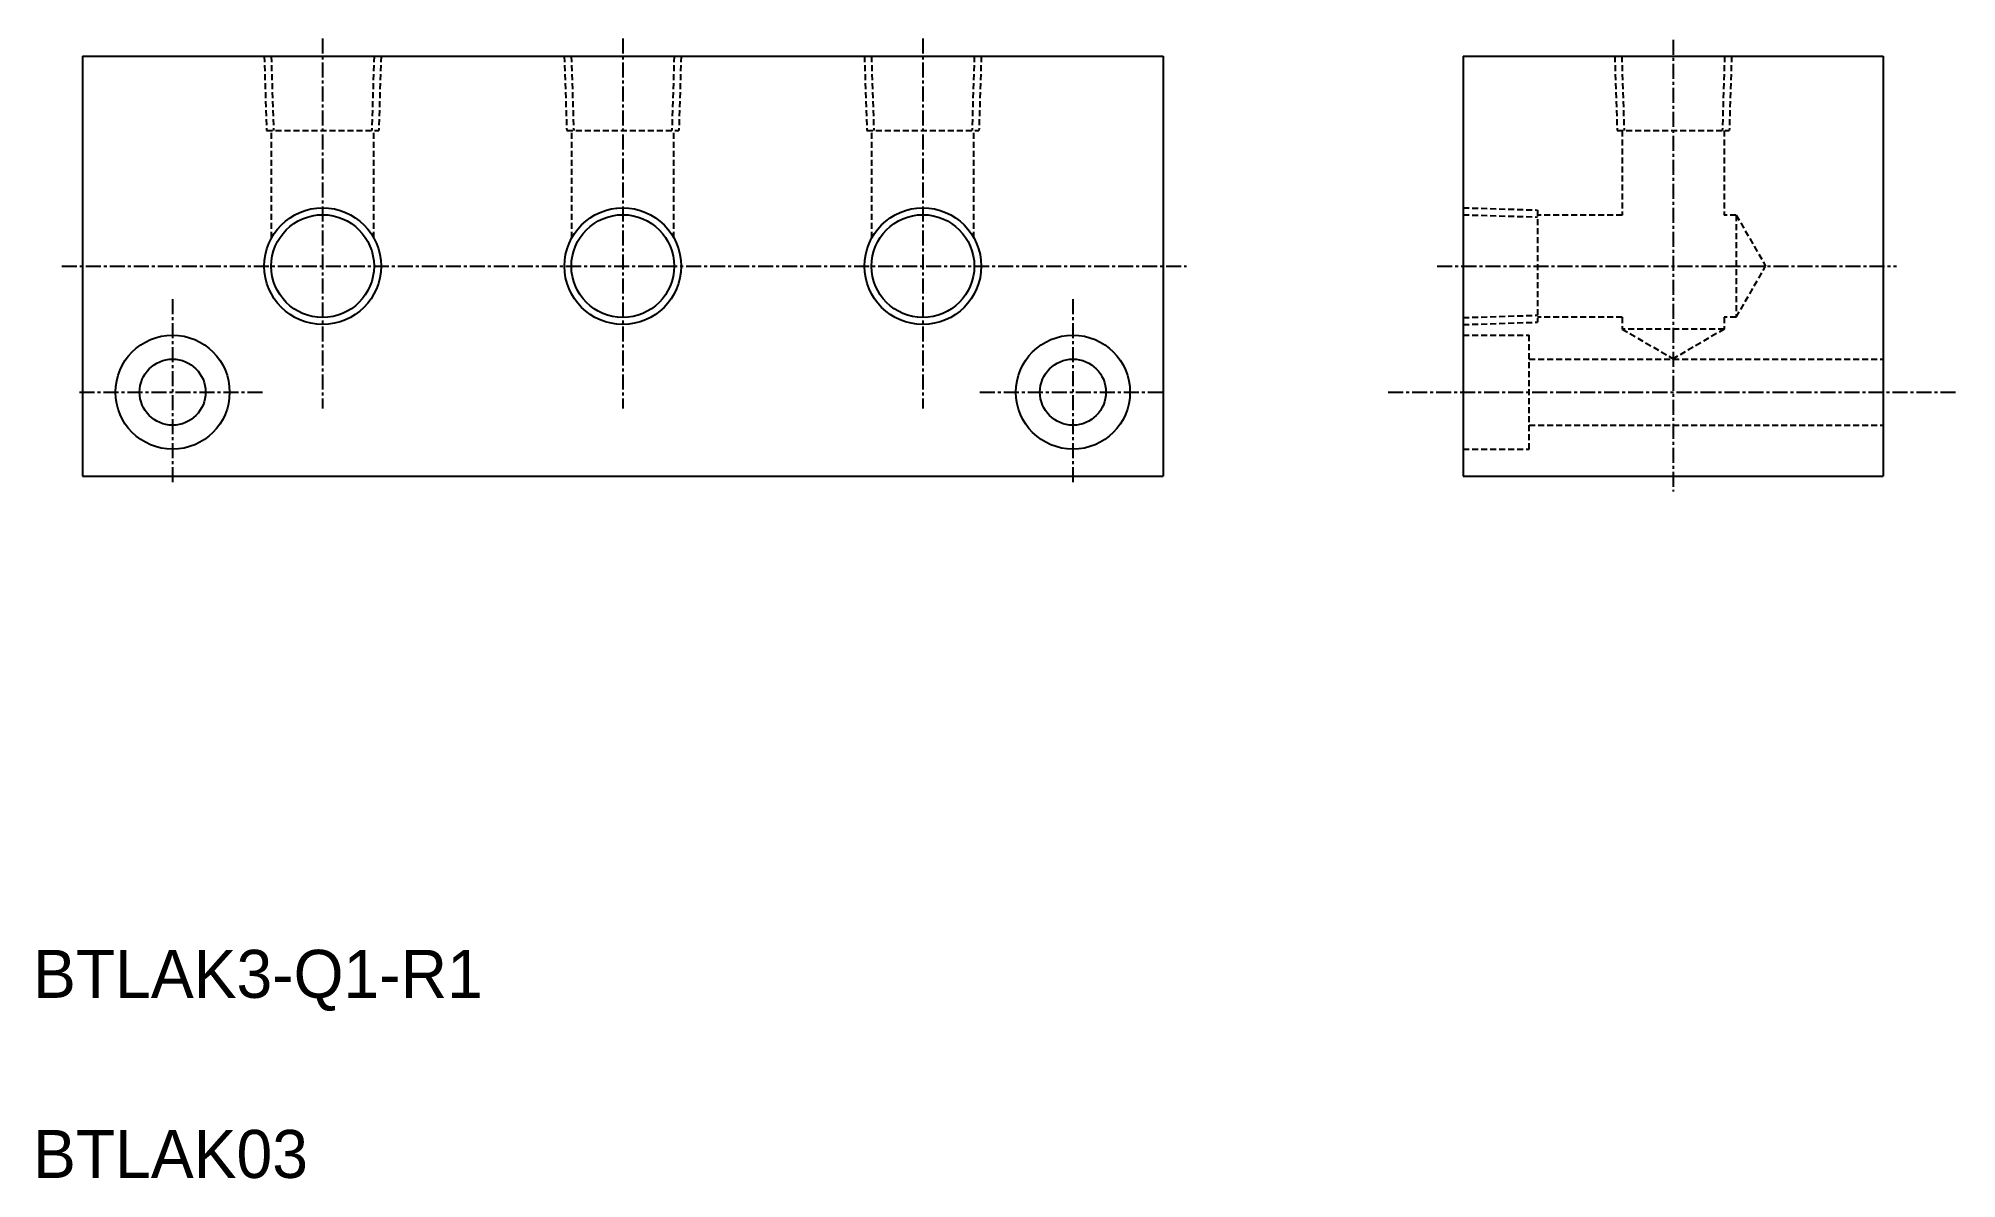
# Model space of a CAD drawing. Extents: x 735 to 894, y 266 to 361.
import ezdxf

# ---------------------------------------------------------------- set-up
doc = ezdxf.new("R2010")
doc.units = 0
doc.linetypes.add('CENTER', pattern=[2, 1.25, -0.25, 0.25, -0.25])
doc.linetypes.add('DASHED', pattern=[0.75, 0.5, -0.25])
doc.layers.get('0').update_dxf_attribs({"linetype": 'CONTINUOUS'})
doc.layers.add('CENTER', color=1, linetype='CENTER')

msp = doc.modelspace()

# ---------------------------------------------------------------- linework, layer by layer
for p, q in [((738.29, 359.59), (828.29, 359.59)), ((738.29, 359.59), (738.29, 324.59)), ((828.29, 359.59), (828.29, 324.59)), ((853.29, 359.59), (853.29, 324.59)), ((853.29, 359.59), (888.29, 359.59)), ((888.29, 359.59), (888.29, 324.59)), ((853.29, 348.34), (853.29, 348.34)), ((853.29, 342.09), (853.29, 342.09)), ((738.29, 324.59), (828.29, 324.59)), ((853.29, 324.59), (888.29, 324.59))]:
    msp.add_line(p, q)
at = {"color": 3, "linetype": 'DASHED'}
for p, q in [((753.42, 359.59), (753.62, 353.39)), ((754, 359.59), (754.2, 353.39)), ((762.57, 359.59), (762.38, 353.39)), ((763.15, 359.59), (762.96, 353.39)), ((778.42, 359.59), (778.62, 353.39)), ((779, 359.59), (779.2, 353.39)), ((787.57, 359.59), (787.38, 353.39)), ((788.15, 359.59), (787.96, 353.39)), ((803.42, 359.59), (803.62, 353.39)), ((804, 359.59), (804.2, 353.39)), ((812.57, 359.59), (812.38, 353.39)), ((813.15, 359.59), (812.96, 353.39)), ((865.92, 359.59), (866.12, 353.39)), ((866.5, 359.59), (866.7, 353.39)), ((875.07, 359.59), (874.88, 353.39)), ((875.65, 359.59), (875.46, 353.39)), ((753.62, 353.39), (762.96, 353.39)), ((754.04, 344.45), (754.04, 353.39)), ((762.54, 344.45), (762.54, 353.39)), ((778.62, 353.39), (787.96, 353.39)), ((779.04, 344.45), (779.04, 353.39)), ((787.54, 344.45), (787.54, 353.39)), ((803.62, 353.39), (812.96, 353.39)), ((804.04, 344.45), (804.04, 353.39)), ((812.54, 344.45), (812.54, 353.39)), ((866.12, 353.39), (875.46, 353.39)), ((866.54, 353.39), (866.54, 346.34)), ((875.04, 353.39), (875.04, 346.34)), ((853.29, 346.95), (859.49, 346.76)), ((859.49, 346.76), (859.49, 337.42)), ((853.29, 346.37), (859.49, 346.18)), ((866.54, 346.34), (859.49, 346.34)), ((876.04, 346.34), (875.04, 346.34)), ((876.04, 346.34), (878.49, 342.09)), ((876.04, 346.34), (876.04, 337.84)), ((876.04, 337.84), (878.49, 342.09)), ((853.29, 337.8), (859.49, 338)), ((853.29, 337.22), (859.49, 337.42)), ((866.54, 337.84), (859.49, 337.84)), ((866.54, 337.84), (866.54, 336.84)), ((876.04, 337.84), (875.04, 337.84)), ((875.04, 337.84), (875.04, 336.84)), ((853.29, 336.34), (858.79, 336.34)), ((858.79, 326.84), (858.79, 336.34)), ((875.04, 336.84), (866.54, 336.84)), ((866.54, 336.84), (870.79, 334.38)), ((875.04, 336.84), (870.79, 334.38)), ((858.79, 334.34), (888.29, 334.34)), ((858.79, 328.84), (888.29, 328.84)), ((853.29, 326.84), (858.79, 326.84))]:
    msp.add_line(p, q, dxfattribs=at)
at = {"color": 3}
for centre in [(758.29, 342.09), (783.29, 342.09), (808.29, 342.09)]:
    msp.add_circle(centre, 4.86, dxfattribs=at)
for centre, radius in [((758.29, 342.09), 4.28), ((783.29, 342.09), 4.28), ((808.29, 342.09), 4.28), ((745.79, 331.59), 4.75), ((820.79, 331.59), 4.75), ((745.79, 331.59), 2.75), ((820.79, 331.59), 2.75)]:
    msp.add_circle(centre, radius)
at = {"layer": 'CENTER', "color": 1, "linetype": 'CENTER'}
for p, q in [((758.29, 361.06), (758.29, 330.23)), ((783.29, 361.06), (783.29, 330.23)), ((808.29, 361.06), (808.29, 330.23)), ((870.79, 360.95), (870.79, 323.31)), ((736.56, 342.09), (830.26, 342.09)), ((851.14, 342.09), (889.4, 342.09)), ((745.79, 339.34), (745.79, 323.84)), ((820.79, 339.34), (820.79, 323.84)), ((738.04, 331.59), (753.54, 331.59)), ((813.04, 331.59), (828.54, 331.59)), ((847.05, 331.59), (894.4, 331.59))]:
    msp.add_line(p, q, dxfattribs=at)

# ---------------------------------------------------------------- texts
for s, p in [('BTLAK3-Q1-R1', (734.17, 281.14)), ('BTLAK03', (734.17, 266.14))]:
    msp.add_text(s, height=4).set_placement(p)

doc.saveas('drawing.dxf')
